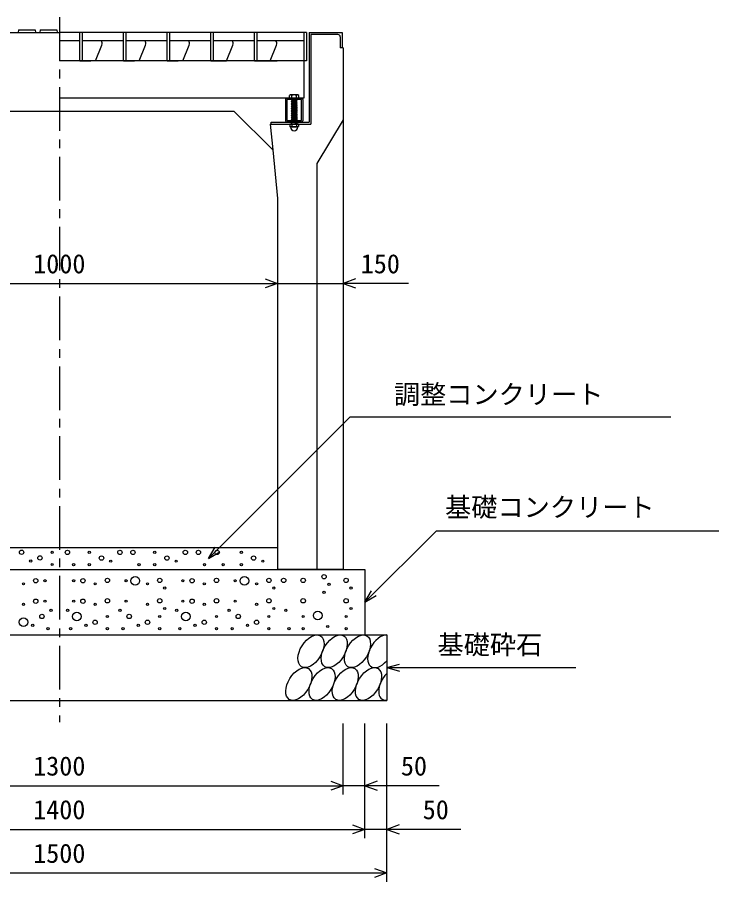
# Model space of a CAD drawing. Units: millimetres, scale not verified. Extents: x -16800 to 16800, y -5940 to 5940.
# Drawn here: x 8304 to 9911, y 1917 to 3898 of the extents above; entities that cross this region are included whole.
import ezdxf
from ezdxf.enums import TextEntityAlignment as Align

# ---------------------------------------------------------------- set-up
doc = ezdxf.new("R2010")
doc.units = ezdxf.units.MM
doc.header["$LTSCALE"] = 20
doc.linetypes.add('CHAIN1', pattern=[8, 5, -1, 1, -1])
doc.linetypes.add('DOTTED', pattern=[1.75, 0.25, -1.5])
for name, color, linetype, lineweight in [('0-0_DIM', 7, 'Continuous', 25), ('0-2_HATCH', 6, 'Continuous', 25), ('0-5_OUTLINE', 3, 'Continuous', 25)]:
    doc.layers.add(name, color=color, linetype=linetype, lineweight=lineweight)
doc.styles.add('ＭＳ ゴシック', font='')
doc.styles.get('ＭＳ ゴシック').set_extended_font_data('MS Gothic')

msp = doc.modelspace()

# ---------------------------------------------------------------- linework, layer by layer
at = {"layer": '0-0_DIM', "linetype": 'CHAIN1'}
msp.add_line((8400, 3897.94), (8400, 2282.94), dxfattribs=at)
at = {"layer": '0-0_DIM'}
for p, q in [((7900, 3288.15), (8900, 3288.15)), ((8900, 3288.15), (9050, 3288.15)), ((9200, 3288.15), (9050, 3288.15)), ((8741.92, 2657.94), (9066.38, 2982.4)), ((9066.38, 2982.4), (9800.73, 2982.4)), ((9263.65, 2721.59), (9100, 2557.94)), ((9263.65, 2721.59), (9910.53, 2721.59)), ((8741.92, 2657.94), (8756.92, 2683.92)), ((8741.92, 2657.94), (8767.9, 2672.94)), ((9100, 2557.94), (9115, 2583.92)), ((9100, 2557.94), (9125.98, 2572.94)), ((9150, 2407.94), (9178.98, 2415.7)), ((9150, 2407.94), (9178.98, 2400.17)), ((9150, 2407.94), (9583.31, 2407.94)), ((9050, 2117.42), (9050, 2279.77)), ((9100, 2017.42), (9100, 2279.77)), ((9150, 1917.42), (9150, 2279.77)), ((7750, 2137.42), (9050, 2137.42)), ((9270, 2137.42), (9050, 2137.42)), ((7700, 2037.42), (9100, 2037.42)), ((9320, 2037.42), (9100, 2037.42)), ((7650, 1937.42), (9150, 1937.42))]:
    msp.add_line(p, q, dxfattribs=at)
for points in [[(8871.81, 3298.41), (8900, 3288.15), (8871.81, 3277.89)], [(9078.19, 3298.41), (9050, 3288.15), (9078.19, 3277.89)], [(9021.81, 2147.68), (9050, 2137.42), (9021.81, 2127.16)], [(9128.19, 2147.68), (9100, 2137.42), (9128.19, 2127.16)], [(9071.81, 2047.68), (9100, 2037.42), (9071.81, 2027.16)], [(9178.19, 2047.68), (9150, 2037.42), (9178.19, 2027.16)], [(9121.81, 1947.68), (9150, 1937.42), (9121.81, 1927.16)]]:
    msp.add_lwpolyline(points, dxfattribs=at)
at = {"layer": '0-2_HATCH'}
for p, q in [((8306.5, 3869.44), (8305.5, 3862.94)), ((8356, 3869.42), (8355, 3862.92)), ((8966, 3862.94), (8400, 3862.94)), ((8447, 3797.94), (8447, 3862.94)), ((8453, 3797.94), (8453, 3862.94)), ((8547, 3797.94), (8547, 3862.94)), ((8553, 3797.94), (8553, 3862.94)), ((8647, 3797.94), (8647, 3862.94)), ((8653, 3797.94), (8653, 3862.94)), ((8747, 3797.94), (8747, 3862.94)), ((8753, 3797.94), (8753, 3862.94)), ((8847, 3797.94), (8847, 3862.94)), ((8853, 3797.94), (8853, 3862.94)), ((8960, 3862.94), (8960, 3712.94)), ((8966, 3862.94), (8966, 3797.94)), ((8972, 3862.94), (8972, 3657.94)), ((8447, 3843.94), (8400, 3843.94)), ((8547, 3843.94), (8453, 3843.94)), ((8647, 3843.94), (8553, 3843.94)), ((8747, 3843.94), (8653, 3843.94)), ((8847, 3843.94), (8753, 3843.94)), ((8960, 3843.94), (8853, 3843.94)), ((8976.5, 3858.44), (8976.5, 3653.44)), ((9038, 3858.44), (8976.5, 3858.44)), ((9043.5, 3852.94), (9043.5, 3827.94)), ((8483, 3797.94), (8497.57, 3834.36)), ((8583, 3797.94), (8597.57, 3834.36)), ((8683, 3797.94), (8697.57, 3834.36)), ((8883, 3797.94), (8897.57, 3834.36)), ((9048, 3827.94), (9043.5, 3827.94)), ((8966, 3797.94), (8400, 3797.94)), ((8447, 3797.94), (8472, 3797.94)), ((8547, 3797.94), (8572, 3797.94)), ((8647, 3797.94), (8672, 3797.94)), ((8747, 3797.94), (8772, 3797.94)), ((8847, 3797.94), (8888, 3797.94)), ((8853, 3797.94), (8899, 3797.94)), ((8960, 3712.94), (8400, 3712.94)), ((8918, 3709.94), (8918, 3660.94)), ((8955, 3712.94), (8921, 3712.94)), ((8929.5, 3720.44), (8927.5, 3718.94)), ((8927.5, 3712.94), (8927.5, 3718.94)), ((8948.5, 3712.94), (8927.5, 3712.94)), ((8927.83, 3719.21), (8929.5, 3720.44)), ((8946.5, 3720.44), (8929.5, 3720.44)), ((8931.5, 3712.94), (8944.5, 3712.94)), ((8931.5, 3711.94), (8932.5, 3712.94)), ((8932.5, 3710.94), (8931.5, 3711.94)), ((8931.5, 3709.94), (8932.5, 3710.94)), ((8932.5, 3708.94), (8931.5, 3709.94)), ((8931.5, 3707.94), (8932.5, 3708.94)), ((8944.5, 3708.94), (8931.5, 3707.94)), ((8932.5, 3706.94), (8931.5, 3707.94)), ((8931.5, 3705.94), (8932.5, 3706.94)), ((8944.5, 3706.94), (8931.5, 3705.94)), ((8932.5, 3704.94), (8931.5, 3705.94)), ((8931.5, 3703.94), (8932.5, 3704.94)), ((8944.5, 3704.94), (8931.5, 3703.94)), ((8932.5, 3702.94), (8931.5, 3703.94)), ((8932.5, 3712.94), (8932.5, 3718.94)), ((8943.5, 3712.94), (8943.5, 3718.94)), ((8943.5, 3711.94), (8944.5, 3712.94)), ((8944.5, 3710.94), (8943.5, 3711.94)), ((8943.5, 3707.94), (8944.5, 3708.94)), ((8944.5, 3706.94), (8943.5, 3707.94)), ((8943.5, 3705.94), (8944.5, 3706.94)), ((8944.5, 3704.94), (8943.5, 3705.94)), ((8943.5, 3703.94), (8944.5, 3704.94)), ((8944.5, 3702.94), (8943.5, 3703.94)), ((8948.17, 3719.21), (8946.5, 3720.44)), ((8948.5, 3712.94), (8948.5, 3718.94)), ((8958, 3709.94), (8958, 3660.94)), ((8931.5, 3701.94), (8932.5, 3702.94)), ((8944.5, 3702.94), (8931.5, 3701.94)), ((8932.5, 3700.94), (8931.5, 3701.94)), ((8944.5, 3700.94), (8931.5, 3699.94)), ((8931.5, 3699.94), (8932.5, 3700.94)), ((8944.5, 3698.94), (8931.5, 3697.94)), ((8932.5, 3696.94), (8931.5, 3697.94)), ((8944.5, 3696.94), (8931.5, 3695.94)), ((8931.5, 3695.94), (8932.5, 3696.94)), ((8932.5, 3694.94), (8931.5, 3695.94)), ((8944.5, 3694.94), (8931.5, 3693.94)), ((8931.5, 3693.94), (8932.5, 3694.94)), ((8932.5, 3692.94), (8931.5, 3693.94)), ((8944.5, 3692.94), (8931.5, 3691.94)), ((8931.5, 3691.94), (8932.5, 3692.94)), ((8932.5, 3690.94), (8931.5, 3691.94)), ((8944.5, 3690.94), (8931.5, 3689.94)), ((8931.5, 3689.94), (8932.5, 3690.94)), ((8932.5, 3688.94), (8931.5, 3689.94)), ((8944.5, 3688.94), (8931.5, 3687.94)), ((8931.5, 3687.94), (8932.5, 3688.94)), ((8932.5, 3686.94), (8931.5, 3687.94)), ((8944.5, 3686.94), (8931.5, 3685.94)), ((8931.5, 3685.94), (8932.5, 3686.94)), ((8932.5, 3684.94), (8931.5, 3685.94)), ((8944.5, 3684.94), (8931.5, 3683.94)), ((8931.5, 3683.94), (8932.5, 3684.94)), ((8932.5, 3682.94), (8931.5, 3683.94)), ((8943.5, 3699.94), (8944.5, 3700.94)), ((8944.5, 3698.94), (8943.5, 3699.94)), ((8943.5, 3697.94), (8944.5, 3698.94)), ((8944.5, 3696.94), (8943.5, 3697.94)), ((8943.5, 3695.94), (8944.5, 3696.94)), ((8943.5, 3695.94), (8944.5, 3694.94)), ((8943.5, 3693.94), (8944.5, 3694.94)), ((8943.5, 3693.94), (8944.5, 3692.94)), ((8943.5, 3691.94), (8944.5, 3692.94)), ((8943.5, 3691.94), (8944.5, 3690.94)), ((8943.5, 3689.94), (8944.5, 3690.94)), ((8943.5, 3689.94), (8944.5, 3688.94)), ((8943.5, 3687.94), (8944.5, 3688.94)), ((8943.5, 3687.94), (8944.5, 3686.94)), ((8943.5, 3685.94), (8944.5, 3686.94)), ((8943.5, 3685.94), (8944.5, 3684.94)), ((8943.5, 3683.94), (8944.5, 3684.94)), ((8943.5, 3683.94), (8944.5, 3682.94)), ((8944.5, 3682.94), (8931.5, 3681.94)), ((8931.5, 3681.94), (8932.5, 3682.94)), ((8932.5, 3680.94), (8931.5, 3681.94)), ((8944.5, 3680.94), (8931.5, 3679.94)), ((8931.5, 3679.94), (8932.5, 3680.94)), ((8932.5, 3678.94), (8931.5, 3679.94)), ((8944.5, 3678.94), (8931.5, 3677.94)), ((8931.5, 3677.94), (8932.5, 3678.94)), ((8932.5, 3676.94), (8931.5, 3677.94)), ((8944.5, 3676.94), (8931.5, 3675.94)), ((8931.5, 3675.94), (8932.5, 3676.94)), ((8932.5, 3674.94), (8931.5, 3675.94)), ((8944.5, 3674.94), (8931.5, 3673.94)), ((8931.5, 3673.94), (8932.5, 3674.94)), ((8932.5, 3672.94), (8931.5, 3673.94)), ((8944.5, 3672.94), (8931.5, 3671.94)), ((8931.5, 3671.94), (8932.5, 3672.94)), ((8932.5, 3670.94), (8931.5, 3671.94)), ((8944.5, 3670.94), (8931.5, 3669.94)), ((8931.5, 3669.94), (8932.5, 3670.94)), ((8932.5, 3668.94), (8931.5, 3669.94)), ((8944.5, 3668.93), (8931.5, 3667.93)), ((8931.5, 3667.93), (8932.5, 3668.93)), ((8932.5, 3666.93), (8931.5, 3667.93)), ((8944.51, 3666.93), (8931.51, 3665.93)), ((8931.51, 3665.93), (8932.51, 3666.93)), ((8932.51, 3664.93), (8931.51, 3665.93)), ((8944.51, 3664.93), (8931.51, 3663.93)), ((8931.51, 3663.93), (8932.51, 3664.93)), ((8943.5, 3681.94), (8944.5, 3682.94)), ((8943.5, 3681.94), (8944.5, 3680.94)), ((8943.5, 3679.94), (8944.5, 3680.94)), ((8943.5, 3679.94), (8944.5, 3678.94)), ((8943.5, 3677.94), (8944.5, 3678.94)), ((8943.5, 3677.94), (8944.5, 3676.94)), ((8943.5, 3675.94), (8944.5, 3676.94)), ((8943.5, 3675.94), (8944.5, 3674.94)), ((8943.5, 3673.94), (8944.5, 3674.94)), ((8943.5, 3673.94), (8944.5, 3672.94)), ((8943.5, 3671.94), (8944.5, 3672.94)), ((8943.5, 3671.94), (8944.5, 3670.94)), ((8943.5, 3669.94), (8944.5, 3670.94)), ((8943.5, 3669.94), (8944.5, 3668.93)), ((8943.5, 3667.93), (8944.5, 3668.93)), ((8943.5, 3667.93), (8944.51, 3666.93)), ((8943.51, 3665.93), (8944.51, 3666.93)), ((8943.51, 3665.93), (8944.51, 3664.93)), ((8943.51, 3663.93), (8944.51, 3664.93)), ((8882.95, 3653.44), (8976.5, 3653.44)), ((8882.95, 3653.44), (8888.89, 3594.05)), ((8955, 3657.94), (8921, 3657.94)), ((8928.66, 3653.44), (8927.79, 3652.79)), ((8927.79, 3652.79), (8927.79, 3647.6)), ((8929.49, 3646.63), (8927.79, 3647.6)), ((8947.34, 3653.44), (8928.66, 3653.44)), ((8929.49, 3646.31), (8929.49, 3646.63)), ((8946.51, 3646.63), (8929.49, 3646.63)), ((8946.51, 3646.31), (8929.49, 3646.31)), ((8932.51, 3662.93), (8931.51, 3663.93)), ((8944.51, 3662.93), (8931.51, 3661.93)), ((8931.51, 3661.93), (8932.51, 3662.93)), ((8932.51, 3660.93), (8931.51, 3661.93)), ((8931.51, 3659.93), (8932.51, 3660.93)), ((8932.51, 3658.93), (8931.51, 3659.93)), ((8931.51, 3657.92), (8932.51, 3658.92)), ((8932.51, 3656.92), (8931.51, 3657.92)), ((8931.51, 3653.93), (8932.51, 3654.93)), ((8932, 3653.44), (8931.51, 3653.93)), ((8931.52, 3655.92), (8932.52, 3656.92)), ((8932.52, 3654.92), (8931.52, 3655.92)), ((8932.9, 3652.79), (8932.9, 3647.6)), ((8943.1, 3652.79), (8943.1, 3647.6)), ((8943.51, 3663.93), (8944.51, 3662.93)), ((8943.51, 3661.93), (8944.51, 3662.93)), ((8943.51, 3661.93), (8944.51, 3660.93)), ((8943.51, 3659.93), (8944.51, 3660.93)), ((8943.51, 3659.93), (8944.52, 3658.92)), ((8943.51, 3653.93), (8944.51, 3654.93)), ((8943.51, 3653.93), (8944, 3653.44)), ((8943.52, 3657.92), (8944.52, 3658.92)), ((8943.52, 3657.92), (8944.52, 3656.92)), ((8943.52, 3655.92), (8944.52, 3656.92)), ((8943.52, 3655.92), (8944.52, 3654.92)), ((8946.51, 3646.63), (8948.21, 3647.6)), ((8946.51, 3646.31), (8946.51, 3646.63)), ((8947.34, 3653.44), (8948.21, 3652.79)), ((8948.21, 3652.79), (8948.21, 3647.6))]:
    msp.add_line(p, q, dxfattribs=at)
at = {"layer": '0-2_HATCH', "linetype": 'DOTTED'}
for p, q in [((8944.5, 3712.94), (8931.5, 3711.94)), ((8944.5, 3710.94), (8931.5, 3709.94)), ((8944.51, 3660.93), (8931.51, 3659.93)), ((8944.52, 3658.92), (8931.51, 3657.92)), ((8944.51, 3654.93), (8931.51, 3653.93)), ((8944.52, 3656.92), (8931.52, 3655.92)), ((8932, 3653.44), (8944, 3653.44))]:
    msp.add_line(p, q, dxfattribs=at)
at = {"layer": '0-2_HATCH'}
for points in [[(8306.5, 3869.44), (8344.5, 3869.44), (8345.5, 3862.94)], [(8356, 3869.42), (8394, 3869.42), (8395, 3862.92)], [(8753, 3797.94), (8783, 3797.94), (8797.57, 3834.36)], [(8944.5, 3708.94), (8943.5, 3709.94), (8944.5, 3710.94)], [(8931.5, 3697.94), (8932.5, 3698.94), (8931.5, 3699.94)], [(8944.5, 3700.94), (8943.5, 3701.94), (8944.5, 3702.94)], [(8885, 3653.44), (8885, 3657.94), (8972, 3657.94)]]:
    msp.add_lwpolyline(points, dxfattribs=at)
msp.add_lwpolyline([(8921.2, 3709.74), (8921.2, 3661.14), (8954.8, 3661.14), (8954.8, 3709.74)], close=True, dxfattribs=at)
for centre, radius in [((8313.38, 2672.25), 5), ((8383.47, 2672.25), 2.5), ((8418.64, 2671.96), 5), ((8468.54, 2671.96), 2.5), ((8538.64, 2671.96), 5), ((8568.64, 2671.96), 5), ((8618.54, 2671.96), 2.5), ((8688.64, 2671.96), 5), ((8718.64, 2671.96), 5), ((8761.37, 2671.96), 5), ((8817.08, 2671.96), 2.5), ((8334.4, 2652.11), 2.5), ((8355.43, 2659.12), 5), ((8496.58, 2658.83), 5), ((8517.61, 2651.83), 2.5), ((8646.58, 2658.83), 5), ((8667.61, 2651.83), 2.5), ((8845.12, 2658.83), 5), ((8866.14, 2651.83), 2.5), ((8383.47, 2644.23), 2.5), ((8432.66, 2643.95), 2.5), ((8468.54, 2643.95), 2.5), ((8582.66, 2643.95), 2.5), ((8618.54, 2643.95), 2.5), ((8732.66, 2643.95), 2.5), ((8775.39, 2643.95), 2.5), ((8817.08, 2643.95), 2.5), ((8573.96, 2606.92), 10), ((8823.96, 2606.92), 10), ((9006.46, 2616.15), 5), ((8318.01, 2599.91), 2.5), ((8346.04, 2606.92), 5), ((8367.07, 2606.92), 2.5), ((8432.93, 2606.92), 2.5), ((8453.96, 2606.92), 5), ((8481.99, 2599.91), 2.5), ((8510.03, 2607.79), 5), ((8552.93, 2606.92), 2.5), ((8601.99, 2599.91), 2.5), ((8630.03, 2607.79), 5), ((8682.93, 2606.92), 2.5), ((8703.96, 2606.92), 5), ((8731.99, 2599.91), 2.5), ((8760.03, 2607.79), 5), ((8802.93, 2606.92), 2.5), ((8851.99, 2599.91), 2.5), ((8880.03, 2607.79), 5), ((8913.9, 2607.79), 5), ((8958.55, 2607.79), 5), ((9017.8, 2598.58), 2.5), ((9057.01, 2607.79), 5), ((8641.37, 2590.22), 2.5), ((8891.37, 2590.22), 2.5), ((9006.46, 2580.26), 2.5), ((9068.35, 2590.22), 2.5), ((8318.01, 2553.11), 2.5), ((8346.04, 2560.11), 5), ((8367.07, 2560.11), 2.5), ((8432.93, 2560.11), 2.5), ((8453.96, 2560.11), 5), ((8481.99, 2553.11), 2.5), ((8510.03, 2560.99), 5), ((8552.93, 2560.11), 2.5), ((8601.99, 2553.11), 2.5), ((8630.03, 2560.99), 5), ((8682.93, 2560.11), 2.5), ((8703.96, 2560.11), 5), ((8731.99, 2553.11), 2.5), ((8760.03, 2560.99), 5), ((8802.93, 2560.11), 2.5), ((8851.99, 2553.11), 2.5), ((8880.03, 2560.99), 5), ((8958.55, 2560.99), 5), ((9057.01, 2560.99), 5), ((8381.09, 2539.1), 2.5), ((8418.91, 2539.1), 2.5), ((8439.94, 2525.1), 10), ((8538.91, 2539.1), 2.5), ((8641.37, 2543.42), 2.5), ((8668.91, 2539.1), 2.5), ((8689.94, 2525.1), 10), ((8788.91, 2539.1), 2.5), ((8891.37, 2543.42), 2.5), ((8918.91, 2539.1), 2.5), ((8991.95, 2527.41), 10), ((9068.35, 2543.42), 2.5), ((8318.01, 2511.97), 10), ((8360.06, 2525.1), 5), ((8481.99, 2511.97), 5), ((8510.03, 2525.1), 2.5), ((8559.94, 2525.1), 5), ((8601.99, 2511.97), 5), ((8630.03, 2525.1), 2.5), ((8731.99, 2511.97), 5), ((8760.03, 2525.1), 2.5), ((8809.94, 2525.1), 5), ((8851.99, 2511.97), 5), ((8880.03, 2525.1), 2.5), ((8958.55, 2525.1), 2.5), ((9057.01, 2525.1), 2.5), ((8339.03, 2504.96), 2.5), ((8374.08, 2497.08), 2.5), ((8425.92, 2497.08), 2.5), ((8460.97, 2504.96), 2.5), ((8510.03, 2497.08), 2.5), ((8545.92, 2497.08), 2.5), ((8580.97, 2504.96), 2.5), ((8630.03, 2497.08), 2.5), ((8675.92, 2497.08), 2.5), ((8710.97, 2504.96), 2.5), ((8760.03, 2497.08), 2.5), ((8795.92, 2497.08), 2.5), ((8830.97, 2504.96), 2.5), ((8880.03, 2497.08), 2.5), ((8925.92, 2497.08), 2.5), ((8958.55, 2497.08), 2.5), ((9014.83, 2502.07), 2.5), ((9057.01, 2497.08), 2.5)]:
    msp.add_circle(centre, radius, dxfattribs=at)
for centre, radius, start, end in [((8488.38, 3838.04), 9.9, 338.19859, 36.58107), ((8588.38, 3838.04), 9.9, 338.19859, 36.58107), ((8688.38, 3838.04), 9.9, 338.19859, 36.58107), ((8788.38, 3838.04), 9.9, 338.19859, 36.58107), ((8888.38, 3838.04), 9.9, 338.19859, 36.58107), ((9038, 3852.94), 5.5, 0, 90), ((8921, 3709.94), 3, 90, 180), ((8930, 3716.31), 3.62, 46.39563, 133.60437), ((8938, 3704.31), 15.62, 69.39075, 110.60925), ((8946, 3716.31), 3.62, 46.39563, 133.60437), ((8955, 3709.94), 3, 0, 90), ((8921, 3660.94), 3, 180, 270), ((8930.35, 3648.09), 5.35, 61.49832, 118.50684), ((8930.35, 3652.3), 5.35, 241.49843, 298.50089), ((8938, 3646.31), 8.19, 180, 359.99995), ((8938, 3633.02), 20.42, 75.52621, 104.47362), ((8938, 3667.37), 20.42, 255.52638, 284.47374), ((8945.65, 3648.09), 5.35, 61.49231, 118.50169), ((8945.65, 3652.3), 5.35, 241.49989, 298.5), ((8955, 3660.94), 3, 270, 0)]:
    msp.add_arc(centre, radius, start, end, dxfattribs=at)
for centre in [(8976.51, 2445.41), (9029.72, 2445.41), (9082.93, 2445.41), (8948.63, 2370.42), (9001.84, 2370.42), (9055.04, 2370.42), (9108.25, 2370.42)]:
    msp.add_ellipse(centre, major_axis=(21.81, 35.31), ratio=0.5792, dxfattribs=at)
for centre, start_param, end_param in [((9136.14, 2445.41), 0.3357715, 4.4411806), ((9161.46, 2370.42), 1.2110787, 3.5658734)]:
    msp.add_ellipse(centre, major_axis=(21.81, 35.31), ratio=0.5792, start_param=start_param, end_param=end_param, dxfattribs=at)
at = {"layer": '0-5_OUTLINE'}
for p, q in [((7752, 3862.94), (8400, 3862.94)), ((8972, 3862.94), (9048, 3862.94)), ((9048, 3862.94), (9048, 3827.94)), ((9050, 3827.94), (9048, 3827.94)), ((9050, 3827.94), (9050, 2632.94)), ((9050, 3662.94), (8990, 3562.94)), ((8888.89, 3594.05), (8900, 3482.94)), ((8990, 3562.94), (8990, 2632.94)), ((8900, 3482.94), (8900, 2632.94)), ((7900, 2682.94), (8900, 2682.94)), ((7700, 2632.94), (9100, 2632.94)), ((9050, 2632.94), (8900, 2632.94)), ((9100, 2632.94), (9100, 2482.94)), ((7650, 2482.94), (9150, 2482.94)), ((9150, 2482.94), (9150, 2332.94)), ((7650, 2332.94), (9150, 2332.94))]:
    msp.add_line(p, q, dxfattribs=at)
msp.add_lwpolyline([(8000, 3682.94), (8800, 3682.94), (8888.89, 3594.05)], dxfattribs=at)

# ---------------------------------------------------------------- texts
at = {"layer": '0-0_DIM', "style": 'ＭＳ ゴシック'}
for s, p in [('1000', (8340.08, 3298.15)), ('150', (9090.43, 3298.15)), ('調整コンクリート', (9166.38, 2998.82)), ('基礎コンクリート', (9283.65, 2740.33)), ('基礎砕石', (9266.32, 2425.11)), ('1300', (8340, 2147.42)), ('50', (9182.44, 2147.42)), ('1400', (8340, 2047.42)), ('50', (9232.44, 2047.42)), ('1500', (8340, 1947.42))]:
    msp.add_text(s, height=43.99, dxfattribs=at).set_placement(p, align=Align.BOTTOM_LEFT)

doc.saveas('drawing.dxf')
